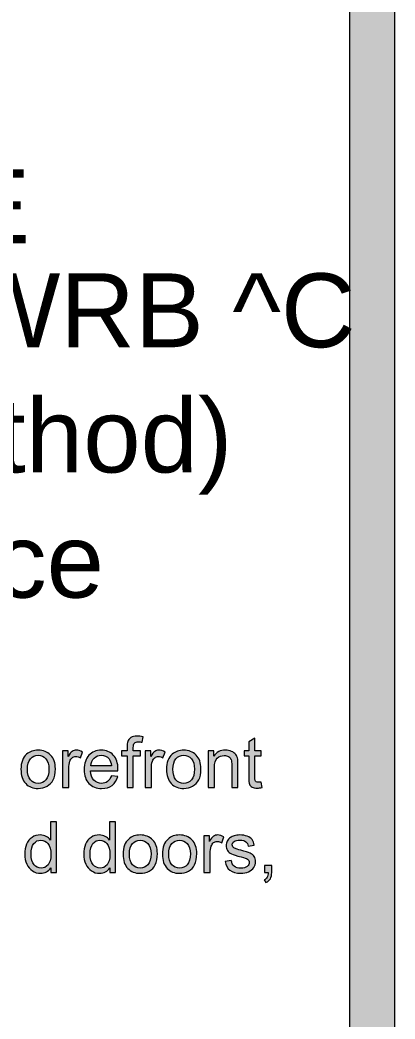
# Model space of a CAD drawing. Header units: inches. Extents: x -17.6 to 82.3, y -15.1 to 23.2.
# Drawn here: x 28.032 to 29.062, y -4.926 to -2.179 of the extents above; entities that cross this region are included whole.
import ezdxf

# ---------------------------------------------------------------- set-up
doc = ezdxf.new("R2010")
doc.units = ezdxf.units.IN
doc.header["$MEASUREMENT"] = 0
doc.layers.add('0_0', color=7, linetype='Continuous', lineweight=0)
doc.layers.add('G-ANNO-TTLB', color=7, linetype='Continuous', lineweight=0)

# ---------------------------------------------------------------- blocks, each defined once
blk = doc.blocks.new('Block_19')
at = {"layer": '0_0', "true_color": 0x000000, "transparency": 33554687}
h = blk.add_hatch(color=18, dxfattribs=at)
h.dxf.hatch_style = 2
edge = h.paths.add_edge_path()
edge.add_spline(control_points=[(28.3265, -4.29), (28.3265, -4.29), (28.3265, -4.2024), (28.3265, -4.2024), (28.3265, -4.2024), (28.3114, -4.2024), (28.3114, -4.2024), (28.3114, -4.2024), (28.3114, -4.1892), (28.3114, -4.1892), (28.3114, -4.1892), (28.3265, -4.1892), (28.3265, -4.1892), (28.3265, -4.1892), (28.3265, -4.1784), (28.3265, -4.1784), (28.3265, -4.1717), (28.3271, -4.1666), (28.3283, -4.1633), (28.3299, -4.1589), (28.3328, -4.1553), (28.337, -4.1526), (28.3411, -4.1498), (28.3469, -4.1484), (28.3544, -4.1484), (28.3592, -4.1484), (28.3645, -4.149), (28.3703, -4.1501), (28.3703, -4.1501), (28.3678, -4.165), (28.3678, -4.165), (28.3642, -4.1644), (28.3609, -4.1641), (28.3577, -4.1641), (28.3525, -4.1641), (28.3488, -4.1652), (28.3467, -4.1674), (28.3445, -4.1696), (28.3435, -4.1738), (28.3435, -4.1799), (28.3435, -4.1799), (28.3435, -4.1892), (28.3435, -4.1892), (28.3435, -4.1892), (28.3631, -4.1892), (28.3631, -4.1892), (28.3631, -4.1892), (28.3631, -4.2024), (28.3631, -4.2024), (28.3631, -4.2024), (28.3435, -4.2024), (28.3435, -4.2024), (28.3435, -4.2024), (28.3435, -4.29), (28.3435, -4.29), (28.3435, -4.29), (28.3265, -4.29), (28.3265, -4.29)], knot_values=[0, 0, 0, 0, 1, 1, 1, 2, 2, 2, 3, 3, 3, 4, 4, 4, 5, 5, 5, 6, 6, 6, 7, 7, 7, 8, 8, 8, 9, 9, 9, 10, 10, 10, 11, 11, 11, 12, 12, 12, 13, 13, 13, 14, 14, 14, 15, 15, 15, 16, 16, 16, 17, 17, 17, 18, 18, 18, 19, 19, 19, 19], degree=3, periodic=0)
h = blk.add_hatch(color=18, dxfattribs=at)
h.dxf.hatch_style = 2
edge = h.paths.add_edge_path()
edge.add_spline(control_points=[(28.6948, -4.2747), (28.6948, -4.2747), (28.6972, -4.2898), (28.6972, -4.2898), (28.6924, -4.2908), (28.6881, -4.2913), (28.6843, -4.2913), (28.6781, -4.2913), (28.6733, -4.2903), (28.6699, -4.2884), (28.6665, -4.2864), (28.664, -4.2838), (28.6627, -4.2806), (28.6613, -4.2774), (28.6606, -4.2707), (28.6606, -4.2605), (28.6606, -4.2605), (28.6606, -4.2024), (28.6606, -4.2024), (28.6606, -4.2024), (28.648, -4.2024), (28.648, -4.2024), (28.648, -4.2024), (28.648, -4.1892), (28.648, -4.1892), (28.648, -4.1892), (28.6606, -4.1892), (28.6606, -4.1892), (28.6606, -4.1892), (28.6606, -4.1642), (28.6606, -4.1642), (28.6606, -4.1642), (28.6776, -4.1539), (28.6776, -4.1539), (28.6776, -4.1539), (28.6776, -4.1892), (28.6776, -4.1892), (28.6776, -4.1892), (28.6948, -4.1892), (28.6948, -4.1892), (28.6948, -4.1892), (28.6948, -4.2024), (28.6948, -4.2024), (28.6948, -4.2024), (28.6776, -4.2024), (28.6776, -4.2024), (28.6776, -4.2024), (28.6776, -4.2614), (28.6776, -4.2614), (28.6776, -4.2663), (28.6779, -4.2694), (28.6785, -4.2708), (28.6791, -4.2722), (28.6801, -4.2733), (28.6814, -4.2741), (28.6828, -4.275), (28.6847, -4.2754), (28.6873, -4.2754), (28.6892, -4.2754), (28.6917, -4.2751), (28.6948, -4.2747)], knot_values=[0, 0, 0, 0, 1, 1, 1, 2, 2, 2, 3, 3, 3, 4, 4, 4, 5, 5, 5, 6, 6, 6, 7, 7, 7, 8, 8, 8, 9, 9, 9, 10, 10, 10, 11, 11, 11, 12, 12, 12, 13, 13, 13, 14, 14, 14, 15, 15, 15, 16, 16, 16, 17, 17, 17, 18, 18, 18, 19, 19, 19, 20, 20, 20, 20], degree=3, periodic=0)
h = blk.add_hatch(color=18, dxfattribs=at)
h.dxf.hatch_style = 2
edge = h.paths.add_edge_path()
edge.add_spline(control_points=[(28.0526, -4.2396), (28.0526, -4.2525), (28.0554, -4.2622), (28.061, -4.2686), (28.0666, -4.275), (28.0737, -4.2782), (28.0823, -4.2782), (28.0908, -4.2782), (28.0978, -4.275), (28.1034, -4.2685), (28.1091, -4.2621), (28.1119, -4.2522), (28.1119, -4.239), (28.1119, -4.2265), (28.1091, -4.2171), (28.1034, -4.2107), (28.0977, -4.2042), (28.0907, -4.201), (28.0823, -4.201), (28.0737, -4.201), (28.0666, -4.2042), (28.061, -4.2106), (28.0554, -4.217), (28.0526, -4.2267), (28.0526, -4.2396)], knot_values=[0, 0, 0, 0, 1, 1, 1, 2, 2, 2, 3, 3, 3, 4, 4, 4, 5, 5, 5, 6, 6, 6, 7, 7, 7, 8, 8, 8, 8], degree=3, periodic=0)
edge = h.paths.add_edge_path()
edge.add_spline(control_points=[(28.035, -4.2396), (28.035, -4.2209), (28.0402, -4.2071), (28.0506, -4.1981), (28.0592, -4.1906), (28.0698, -4.1869), (28.0823, -4.1869), (28.0961, -4.1869), (28.1075, -4.1914), (28.1163, -4.2005), (28.1251, -4.2096), (28.1295, -4.2221), (28.1295, -4.2381), (28.1295, -4.2511), (28.1275, -4.2613), (28.1236, -4.2688), (28.1197, -4.2762), (28.1141, -4.282), (28.1066, -4.2861), (28.0992, -4.2902), (28.0911, -4.2923), (28.0823, -4.2923), (28.0682, -4.2923), (28.0567, -4.2877), (28.048, -4.2787), (28.0393, -4.2696), (28.035, -4.2566), (28.035, -4.2396)], knot_values=[0, 0, 0, 0, 1, 1, 1, 2, 2, 2, 3, 3, 3, 4, 4, 4, 5, 5, 5, 6, 6, 6, 7, 7, 7, 8, 8, 8, 9, 9, 9, 9], degree=3, periodic=0)
h = blk.add_hatch(color=18, dxfattribs=at)
h.dxf.hatch_style = 2
edge = h.paths.add_edge_path()
edge.add_spline(control_points=[(28.1493, -4.29), (28.1493, -4.29), (28.1493, -4.1892), (28.1493, -4.1892), (28.1493, -4.1892), (28.1647, -4.1892), (28.1647, -4.1892), (28.1647, -4.1892), (28.1647, -4.2044), (28.1647, -4.2044), (28.1686, -4.1973), (28.1722, -4.1926), (28.1756, -4.1903), (28.1789, -4.188), (28.1825, -4.1869), (28.1865, -4.1869), (28.1923, -4.1869), (28.1981, -4.1887), (28.2041, -4.1924), (28.2041, -4.1924), (28.1982, -4.2082), (28.1982, -4.2082), (28.194, -4.2058), (28.1898, -4.2045), (28.1857, -4.2045), (28.1819, -4.2045), (28.1786, -4.2057), (28.1756, -4.2079), (28.1726, -4.2102), (28.1705, -4.2133), (28.1692, -4.2173), (28.1673, -4.2233), (28.1664, -4.23), (28.1664, -4.2372), (28.1664, -4.2372), (28.1664, -4.29), (28.1664, -4.29), (28.1664, -4.29), (28.1493, -4.29), (28.1493, -4.29)], knot_values=[0, 0, 0, 0, 1, 1, 1, 2, 2, 2, 3, 3, 3, 4, 4, 4, 5, 5, 5, 6, 6, 6, 7, 7, 7, 8, 8, 8, 9, 9, 9, 10, 10, 10, 11, 11, 11, 12, 12, 12, 13, 13, 13, 13], degree=3, periodic=0)
h = blk.add_hatch(color=18, dxfattribs=at)
h.dxf.hatch_style = 2
edge = h.paths.add_edge_path()
edge.add_spline(control_points=[(28.2272, -4.2299), (28.2272, -4.2299), (28.2835, -4.2299), (28.2835, -4.2299), (28.2827, -4.2214), (28.2805, -4.215), (28.277, -4.2108), (28.2716, -4.2042), (28.2645, -4.2009), (28.2558, -4.2009), (28.248, -4.2009), (28.2414, -4.2036), (28.236, -4.2088), (28.2307, -4.2141), (28.2277, -4.2211), (28.2272, -4.2299)], knot_values=[0, 0, 0, 0, 1, 1, 1, 2, 2, 2, 3, 3, 3, 4, 4, 4, 5, 5, 5, 5], degree=3, periodic=0)
edge = h.paths.add_edge_path()
edge.add_spline(control_points=[(28.2833, -4.2575), (28.2833, -4.2575), (28.3009, -4.2597), (28.3009, -4.2597), (28.2981, -4.27), (28.293, -4.278), (28.2855, -4.2837), (28.2779, -4.2894), (28.2683, -4.2923), (28.2566, -4.2923), (28.2418, -4.2923), (28.2301, -4.2877), (28.2215, -4.2786), (28.2129, -4.2696), (28.2086, -4.2568), (28.2086, -4.2404), (28.2086, -4.2235), (28.2129, -4.2103), (28.2217, -4.2009), (28.2304, -4.1916), (28.2417, -4.1869), (28.2556, -4.1869), (28.2691, -4.1869), (28.2801, -4.1915), (28.2887, -4.2006), (28.2972, -4.2098), (28.3015, -4.2227), (28.3015, -4.2394), (28.3015, -4.2404), (28.3015, -4.2419), (28.3014, -4.2439), (28.3014, -4.2439), (28.2262, -4.2439), (28.2262, -4.2439), (28.2268, -4.255), (28.23, -4.2635), (28.2356, -4.2694), (28.2412, -4.2753), (28.2483, -4.2782), (28.2567, -4.2782), (28.263, -4.2782), (28.2683, -4.2766), (28.2727, -4.2733), (28.2772, -4.27), (28.2807, -4.2647), (28.2833, -4.2575)], knot_values=[0, 0, 0, 0, 1, 1, 1, 2, 2, 2, 3, 3, 3, 4, 4, 4, 5, 5, 5, 6, 6, 6, 7, 7, 7, 8, 8, 8, 9, 9, 9, 10, 10, 10, 11, 11, 11, 12, 12, 12, 13, 13, 13, 14, 14, 14, 15, 15, 15, 15], degree=3, periodic=0)
h = blk.add_hatch(color=18, dxfattribs=at)
h.dxf.hatch_style = 2
edge = h.paths.add_edge_path()
edge.add_spline(control_points=[(28.3762, -4.29), (28.3762, -4.29), (28.3762, -4.1892), (28.3762, -4.1892), (28.3762, -4.1892), (28.3916, -4.1892), (28.3916, -4.1892), (28.3916, -4.1892), (28.3916, -4.2044), (28.3916, -4.2044), (28.3955, -4.1973), (28.3991, -4.1926), (28.4025, -4.1903), (28.4058, -4.188), (28.4095, -4.1869), (28.4134, -4.1869), (28.4192, -4.1869), (28.425, -4.1887), (28.431, -4.1924), (28.431, -4.1924), (28.4251, -4.2082), (28.4251, -4.2082), (28.4209, -4.2058), (28.4168, -4.2045), (28.4126, -4.2045), (28.4088, -4.2045), (28.4055, -4.2057), (28.4025, -4.2079), (28.3995, -4.2102), (28.3974, -4.2133), (28.3962, -4.2173), (28.3943, -4.2233), (28.3933, -4.23), (28.3933, -4.2372), (28.3933, -4.2372), (28.3933, -4.29), (28.3933, -4.29), (28.3933, -4.29), (28.3762, -4.29), (28.3762, -4.29)], knot_values=[0, 0, 0, 0, 1, 1, 1, 2, 2, 2, 3, 3, 3, 4, 4, 4, 5, 5, 5, 6, 6, 6, 7, 7, 7, 8, 8, 8, 9, 9, 9, 10, 10, 10, 11, 11, 11, 12, 12, 12, 13, 13, 13, 13], degree=3, periodic=0)
h = blk.add_hatch(color=18, dxfattribs=at)
h.dxf.hatch_style = 2
edge = h.paths.add_edge_path()
edge.add_spline(control_points=[(28.4524, -4.2396), (28.4524, -4.2525), (28.4552, -4.2622), (28.4608, -4.2686), (28.4664, -4.275), (28.4735, -4.2782), (28.4821, -4.2782), (28.4906, -4.2782), (28.4976, -4.275), (28.5033, -4.2685), (28.5089, -4.2621), (28.5117, -4.2522), (28.5117, -4.239), (28.5117, -4.2265), (28.5089, -4.2171), (28.5032, -4.2107), (28.4975, -4.2042), (28.4905, -4.201), (28.4821, -4.201), (28.4735, -4.201), (28.4664, -4.2042), (28.4608, -4.2106), (28.4552, -4.217), (28.4524, -4.2267), (28.4524, -4.2396)], knot_values=[0, 0, 0, 0, 1, 1, 1, 2, 2, 2, 3, 3, 3, 4, 4, 4, 5, 5, 5, 6, 6, 6, 7, 7, 7, 8, 8, 8, 8], degree=3, periodic=0)
edge = h.paths.add_edge_path()
edge.add_spline(control_points=[(28.4348, -4.2396), (28.4348, -4.2209), (28.44, -4.2071), (28.4504, -4.1981), (28.459, -4.1906), (28.4696, -4.1869), (28.4821, -4.1869), (28.4959, -4.1869), (28.5073, -4.1914), (28.5161, -4.2005), (28.5249, -4.2096), (28.5293, -4.2221), (28.5293, -4.2381), (28.5293, -4.2511), (28.5273, -4.2613), (28.5234, -4.2688), (28.5195, -4.2762), (28.5139, -4.282), (28.5064, -4.2861), (28.499, -4.2902), (28.4909, -4.2923), (28.4821, -4.2923), (28.468, -4.2923), (28.4566, -4.2877), (28.4478, -4.2787), (28.4392, -4.2696), (28.4348, -4.2566), (28.4348, -4.2396)], knot_values=[0, 0, 0, 0, 1, 1, 1, 2, 2, 2, 3, 3, 3, 4, 4, 4, 5, 5, 5, 6, 6, 6, 7, 7, 7, 8, 8, 8, 9, 9, 9, 9], degree=3, periodic=0)
h = blk.add_hatch(color=18, dxfattribs=at)
h.dxf.hatch_style = 2
edge = h.paths.add_edge_path()
edge.add_spline(control_points=[(28.5493, -4.29), (28.5493, -4.29), (28.5493, -4.1892), (28.5493, -4.1892), (28.5493, -4.1892), (28.5647, -4.1892), (28.5647, -4.1892), (28.5647, -4.1892), (28.5647, -4.2035), (28.5647, -4.2035), (28.5721, -4.1924), (28.5828, -4.1869), (28.5968, -4.1869), (28.6029, -4.1869), (28.6084, -4.188), (28.6135, -4.1902), (28.6186, -4.1923), (28.6224, -4.1952), (28.625, -4.1987), (28.6275, -4.2023), (28.6293, -4.2065), (28.6303, -4.2114), (28.6309, -4.2145), (28.6312, -4.2201), (28.6312, -4.228), (28.6312, -4.228), (28.6312, -4.29), (28.6312, -4.29), (28.6312, -4.29), (28.6141, -4.29), (28.6141, -4.29), (28.6141, -4.29), (28.6141, -4.2287), (28.6141, -4.2287), (28.6141, -4.2217), (28.6135, -4.2165), (28.6122, -4.213), (28.6108, -4.2096), (28.6085, -4.2068), (28.6051, -4.2048), (28.6017, -4.2027), (28.5977, -4.2017), (28.5932, -4.2017), (28.5859, -4.2017), (28.5796, -4.204), (28.5743, -4.2086), (28.569, -4.2132), (28.5664, -4.222), (28.5664, -4.2349), (28.5664, -4.2349), (28.5664, -4.29), (28.5664, -4.29), (28.5664, -4.29), (28.5493, -4.29), (28.5493, -4.29)], knot_values=[0, 0, 0, 0, 1, 1, 1, 2, 2, 2, 3, 3, 3, 4, 4, 4, 5, 5, 5, 6, 6, 6, 7, 7, 7, 8, 8, 8, 9, 9, 9, 10, 10, 10, 11, 11, 11, 12, 12, 12, 13, 13, 13, 14, 14, 14, 15, 15, 15, 16, 16, 16, 17, 17, 17, 18, 18, 18, 18], degree=3, periodic=0)
h = blk.add_hatch(color=18, dxfattribs=at)
h.dxf.hatch_style = 2
edge = h.paths.add_edge_path()
edge.add_spline(control_points=[(28.0628, -4.473), (28.0628, -4.4859), (28.0655, -4.4956), (28.071, -4.502), (28.0764, -4.5083), (28.0828, -4.5115), (28.0903, -4.5115), (28.0977, -4.5115), (28.1041, -4.5085), (28.1093, -4.5024), (28.1145, -4.4963), (28.1171, -4.487), (28.1171, -4.4744), (28.1171, -4.4606), (28.1145, -4.4505), (28.1091, -4.444), (28.1038, -4.4376), (28.0973, -4.4344), (28.0895, -4.4344), (28.0819, -4.4344), (28.0755, -4.4375), (28.0704, -4.4437), (28.0654, -4.4499), (28.0628, -4.4596), (28.0628, -4.473)], knot_values=[0, 0, 0, 0, 1, 1, 1, 2, 2, 2, 3, 3, 3, 4, 4, 4, 5, 5, 5, 6, 6, 6, 7, 7, 7, 8, 8, 8, 8], degree=3, periodic=0)
edge = h.paths.add_edge_path()
edge.add_spline(control_points=[(28.1168, -4.5233), (28.1168, -4.5233), (28.1168, -4.5106), (28.1168, -4.5106), (28.1104, -4.5206), (28.101, -4.5256), (28.0886, -4.5256), (28.0806, -4.5256), (28.0732, -4.5234), (28.0665, -4.5189), (28.0597, -4.5145), (28.0545, -4.5083), (28.0508, -4.5004), (28.0471, -4.4924), (28.0452, -4.4833), (28.0452, -4.473), (28.0452, -4.4629), (28.0469, -4.4538), (28.0503, -4.4456), (28.0536, -4.4374), (28.0587, -4.4311), (28.0654, -4.4268), (28.0721, -4.4224), (28.0796, -4.4202), (28.0879, -4.4202), (28.094, -4.4202), (28.0994, -4.4215), (28.1041, -4.4241), (28.1089, -4.4266), (28.1127, -4.43), (28.1157, -4.4341), (28.1157, -4.4341), (28.1157, -4.3841), (28.1157, -4.3841), (28.1157, -4.3841), (28.1327, -4.3841), (28.1327, -4.3841), (28.1327, -4.3841), (28.1327, -4.5233), (28.1327, -4.5233), (28.1327, -4.5233), (28.1168, -4.5233), (28.1168, -4.5233)], knot_values=[0, 0, 0, 0, 1, 1, 1, 2, 2, 2, 3, 3, 3, 4, 4, 4, 5, 5, 5, 6, 6, 6, 7, 7, 7, 8, 8, 8, 9, 9, 9, 10, 10, 10, 11, 11, 11, 12, 12, 12, 13, 13, 13, 14, 14, 14, 14], degree=3, periodic=0)
h = blk.add_hatch(color=18, dxfattribs=at)
h.dxf.hatch_style = 2
edge = h.paths.add_edge_path()
edge.add_spline(control_points=[(28.225, -4.473), (28.225, -4.4859), (28.2277, -4.4956), (28.2331, -4.502), (28.2386, -4.5083), (28.245, -4.5115), (28.2524, -4.5115), (28.2599, -4.5115), (28.2662, -4.5085), (28.2714, -4.5024), (28.2767, -4.4963), (28.2793, -4.487), (28.2793, -4.4744), (28.2793, -4.4606), (28.2766, -4.4505), (28.2713, -4.444), (28.266, -4.4376), (28.2594, -4.4344), (28.2517, -4.4344), (28.2441, -4.4344), (28.2377, -4.4375), (28.2326, -4.4437), (28.2275, -4.4499), (28.225, -4.4596), (28.225, -4.473)], knot_values=[0, 0, 0, 0, 1, 1, 1, 2, 2, 2, 3, 3, 3, 4, 4, 4, 5, 5, 5, 6, 6, 6, 7, 7, 7, 8, 8, 8, 8], degree=3, periodic=0)
edge = h.paths.add_edge_path()
edge.add_spline(control_points=[(28.279, -4.5233), (28.279, -4.5233), (28.279, -4.5106), (28.279, -4.5106), (28.2726, -4.5206), (28.2632, -4.5256), (28.2508, -4.5256), (28.2428, -4.5256), (28.2354, -4.5234), (28.2286, -4.5189), (28.2219, -4.5145), (28.2167, -4.5083), (28.213, -4.5004), (28.2093, -4.4924), (28.2074, -4.4833), (28.2074, -4.473), (28.2074, -4.4629), (28.2091, -4.4538), (28.2124, -4.4456), (28.2158, -4.4374), (28.2208, -4.4311), (28.2275, -4.4268), (28.2342, -4.4224), (28.2417, -4.4202), (28.25, -4.4202), (28.2561, -4.4202), (28.2615, -4.4215), (28.2663, -4.4241), (28.271, -4.4266), (28.2749, -4.43), (28.2779, -4.4341), (28.2779, -4.4341), (28.2779, -4.3841), (28.2779, -4.3841), (28.2779, -4.3841), (28.2949, -4.3841), (28.2949, -4.3841), (28.2949, -4.3841), (28.2949, -4.5233), (28.2949, -4.5233), (28.2949, -4.5233), (28.279, -4.5233), (28.279, -4.5233)], knot_values=[0, 0, 0, 0, 1, 1, 1, 2, 2, 2, 3, 3, 3, 4, 4, 4, 5, 5, 5, 6, 6, 6, 7, 7, 7, 8, 8, 8, 9, 9, 9, 10, 10, 10, 11, 11, 11, 12, 12, 12, 13, 13, 13, 14, 14, 14, 14], degree=3, periodic=0)
h = blk.add_hatch(color=18, dxfattribs=at)
h.dxf.hatch_style = 2
edge = h.paths.add_edge_path()
edge.add_spline(control_points=[(28.3329, -4.4729), (28.3329, -4.4858), (28.3357, -4.4955), (28.3414, -4.5019), (28.347, -4.5083), (28.3541, -4.5115), (28.3626, -4.5115), (28.3711, -4.5115), (28.3782, -4.5083), (28.3838, -4.5019), (28.3894, -4.4954), (28.3923, -4.4856), (28.3923, -4.4723), (28.3923, -4.4599), (28.3894, -4.4504), (28.3838, -4.444), (28.3781, -4.4376), (28.3711, -4.4344), (28.3626, -4.4344), (28.3541, -4.4344), (28.347, -4.4376), (28.3414, -4.4439), (28.3357, -4.4503), (28.3329, -4.46), (28.3329, -4.4729)], knot_values=[0, 0, 0, 0, 1, 1, 1, 2, 2, 2, 3, 3, 3, 4, 4, 4, 5, 5, 5, 6, 6, 6, 7, 7, 7, 8, 8, 8, 8], degree=3, periodic=0)
edge = h.paths.add_edge_path()
edge.add_spline(control_points=[(28.3154, -4.4729), (28.3154, -4.4542), (28.3205, -4.4404), (28.3309, -4.4314), (28.3396, -4.4239), (28.3502, -4.4202), (28.3626, -4.4202), (28.3765, -4.4202), (28.3878, -4.4248), (28.3966, -4.4338), (28.4054, -4.4429), (28.4098, -4.4555), (28.4098, -4.4715), (28.4098, -4.4845), (28.4079, -4.4947), (28.404, -4.5021), (28.4001, -4.5095), (28.3944, -4.5153), (28.387, -4.5194), (28.3796, -4.5235), (28.3714, -4.5256), (28.3626, -4.5256), (28.3485, -4.5256), (28.3371, -4.5211), (28.3284, -4.512), (28.3197, -4.503), (28.3154, -4.4899), (28.3154, -4.4729)], knot_values=[0, 0, 0, 0, 1, 1, 1, 2, 2, 2, 3, 3, 3, 4, 4, 4, 5, 5, 5, 6, 6, 6, 7, 7, 7, 8, 8, 8, 9, 9, 9, 9], degree=3, periodic=0)
h = blk.add_hatch(color=18, dxfattribs=at)
h.dxf.hatch_style = 2
edge = h.paths.add_edge_path()
edge.add_spline(control_points=[(28.4411, -4.4729), (28.4411, -4.4858), (28.4439, -4.4955), (28.4495, -4.5019), (28.4551, -4.5083), (28.4622, -4.5115), (28.4708, -4.5115), (28.4793, -4.5115), (28.4863, -4.5083), (28.492, -4.5019), (28.4976, -4.4954), (28.5004, -4.4856), (28.5004, -4.4723), (28.5004, -4.4599), (28.4976, -4.4504), (28.4919, -4.444), (28.4862, -4.4376), (28.4792, -4.4344), (28.4708, -4.4344), (28.4622, -4.4344), (28.4551, -4.4376), (28.4495, -4.4439), (28.4439, -4.4503), (28.4411, -4.46), (28.4411, -4.4729)], knot_values=[0, 0, 0, 0, 1, 1, 1, 2, 2, 2, 3, 3, 3, 4, 4, 4, 5, 5, 5, 6, 6, 6, 7, 7, 7, 8, 8, 8, 8], degree=3, periodic=0)
edge = h.paths.add_edge_path()
edge.add_spline(control_points=[(28.4235, -4.4729), (28.4235, -4.4542), (28.4287, -4.4404), (28.4391, -4.4314), (28.4477, -4.4239), (28.4583, -4.4202), (28.4708, -4.4202), (28.4846, -4.4202), (28.496, -4.4248), (28.5048, -4.4338), (28.5136, -4.4429), (28.518, -4.4555), (28.518, -4.4715), (28.518, -4.4845), (28.516, -4.4947), (28.5121, -4.5021), (28.5082, -4.5095), (28.5026, -4.5153), (28.4951, -4.5194), (28.4877, -4.5235), (28.4796, -4.5256), (28.4708, -4.5256), (28.4567, -4.5256), (28.4453, -4.5211), (28.4366, -4.512), (28.4279, -4.503), (28.4235, -4.4899), (28.4235, -4.4729)], knot_values=[0, 0, 0, 0, 1, 1, 1, 2, 2, 2, 3, 3, 3, 4, 4, 4, 5, 5, 5, 6, 6, 6, 7, 7, 7, 8, 8, 8, 9, 9, 9, 9], degree=3, periodic=0)
h = blk.add_hatch(color=18, dxfattribs=at)
h.dxf.hatch_style = 2
edge = h.paths.add_edge_path()
edge.add_spline(control_points=[(28.5378, -4.5233), (28.5378, -4.5233), (28.5378, -4.4225), (28.5378, -4.4225), (28.5378, -4.4225), (28.5532, -4.4225), (28.5532, -4.4225), (28.5532, -4.4225), (28.5532, -4.4378), (28.5532, -4.4378), (28.5571, -4.4306), (28.5607, -4.4259), (28.5641, -4.4236), (28.5674, -4.4213), (28.571, -4.4202), (28.575, -4.4202), (28.5808, -4.4202), (28.5866, -4.422), (28.5926, -4.4257), (28.5926, -4.4257), (28.5867, -4.4416), (28.5867, -4.4416), (28.5825, -4.4391), (28.5784, -4.4379), (28.5742, -4.4379), (28.5704, -4.4379), (28.5671, -4.439), (28.5641, -4.4412), (28.5611, -4.4435), (28.559, -4.4466), (28.5578, -4.4506), (28.5559, -4.4567), (28.5549, -4.4633), (28.5549, -4.4705), (28.5549, -4.4705), (28.5549, -4.5233), (28.5549, -4.5233), (28.5549, -4.5233), (28.5378, -4.5233), (28.5378, -4.5233)], knot_values=[0, 0, 0, 0, 1, 1, 1, 2, 2, 2, 3, 3, 3, 4, 4, 4, 5, 5, 5, 6, 6, 6, 7, 7, 7, 8, 8, 8, 9, 9, 9, 10, 10, 10, 11, 11, 11, 12, 12, 12, 13, 13, 13, 13], degree=3, periodic=0)
h = blk.add_hatch(color=18, dxfattribs=at)
h.dxf.hatch_style = 2
edge = h.paths.add_edge_path()
edge.add_spline(control_points=[(28.5959, -4.4932), (28.5959, -4.4932), (28.6128, -4.4906), (28.6128, -4.4906), (28.6138, -4.4973), (28.6164, -4.5025), (28.6207, -4.5061), (28.6251, -4.5097), (28.6311, -4.5115), (28.6389, -4.5115), (28.6468, -4.5115), (28.6526, -4.5099), (28.6564, -4.5067), (28.6602, -4.5036), (28.6621, -4.4998), (28.6621, -4.4955), (28.6621, -4.4916), (28.6604, -4.4886), (28.6571, -4.4864), (28.6547, -4.4849), (28.6489, -4.4829), (28.6396, -4.4806), (28.6271, -4.4774), (28.6184, -4.4747), (28.6135, -4.4724), (28.6087, -4.4701), (28.605, -4.4669), (28.6025, -4.4628), (28.6, -4.4587), (28.5988, -4.4542), (28.5988, -4.4493), (28.5988, -4.4448), (28.5998, -4.4406), (28.6018, -4.4368), (28.6039, -4.4329), (28.6067, -4.4298), (28.6103, -4.4272), (28.6129, -4.4253), (28.6165, -4.4236), (28.6211, -4.4222), (28.6257, -4.4209), (28.6306, -4.4202), (28.6359, -4.4202), (28.6438, -4.4202), (28.6507, -4.4213), (28.6567, -4.4236), (28.6627, -4.4259), (28.6671, -4.429), (28.67, -4.4329), (28.6728, -4.4368), (28.6748, -4.442), (28.6759, -4.4485), (28.6759, -4.4485), (28.6592, -4.4508), (28.6592, -4.4508), (28.6584, -4.4456), (28.6562, -4.4415), (28.6525, -4.4386), (28.6489, -4.4357), (28.6438, -4.4343), (28.6371, -4.4343), (28.6293, -4.4343), (28.6237, -4.4356), (28.6203, -4.4382), (28.617, -4.4407), (28.6153, -4.4438), (28.6153, -4.4473), (28.6153, -4.4495), (28.616, -4.4515), (28.6174, -4.4532), (28.6188, -4.4551), (28.6209, -4.4566), (28.6239, -4.4578), (28.6256, -4.4584), (28.6307, -4.4599), (28.639, -4.4622), (28.6511, -4.4654), (28.6595, -4.468), (28.6643, -4.4701), (28.6691, -4.4722), (28.6729, -4.4752), (28.6756, -4.4791), (28.6783, -4.483), (28.6797, -4.4879), (28.6797, -4.4937), (28.6797, -4.4994), (28.678, -4.5048), (28.6747, -4.5098), (28.6713, -4.5148), (28.6666, -4.5187), (28.6603, -4.5215), (28.654, -4.5242), (28.6469, -4.5256), (28.639, -4.5256), (28.6259, -4.5256), (28.6159, -4.5229), (28.6091, -4.5174), (28.6022, -4.512), (28.5978, -4.5039), (28.5959, -4.4932)], knot_values=[0, 0, 0, 0, 1, 1, 1, 2, 2, 2, 3, 3, 3, 4, 4, 4, 5, 5, 5, 6, 6, 6, 7, 7, 7, 8, 8, 8, 9, 9, 9, 10, 10, 10, 11, 11, 11, 12, 12, 12, 13, 13, 13, 14, 14, 14, 15, 15, 15, 16, 16, 16, 17, 17, 17, 18, 18, 18, 19, 19, 19, 20, 20, 20, 21, 21, 21, 22, 22, 22, 23, 23, 23, 24, 24, 24, 25, 25, 25, 26, 26, 26, 27, 27, 27, 28, 28, 28, 29, 29, 29, 30, 30, 30, 31, 31, 31, 32, 32, 32, 33, 33, 33, 33], degree=3, periodic=0)
h = blk.add_hatch(color=18, dxfattribs=at)
h.dxf.hatch_style = 2
edge = h.paths.add_edge_path()
edge.add_spline(control_points=[(28.7044, -4.5233), (28.7044, -4.5233), (28.7044, -4.5039), (28.7044, -4.5039), (28.7044, -4.5039), (28.7239, -4.5039), (28.7239, -4.5039), (28.7239, -4.5039), (28.7239, -4.5233), (28.7239, -4.5233), (28.7239, -4.5305), (28.7226, -4.5362), (28.7201, -4.5406), (28.7176, -4.545), (28.7136, -4.5484), (28.708, -4.5508), (28.708, -4.5508), (28.7033, -4.5435), (28.7033, -4.5435), (28.7069, -4.542), (28.7096, -4.5396), (28.7113, -4.5366), (28.713, -4.5335), (28.7139, -4.5291), (28.7141, -4.5233), (28.7141, -4.5233), (28.7044, -4.5233), (28.7044, -4.5233)], knot_values=[0, 0, 0, 0, 1, 1, 1, 2, 2, 2, 3, 3, 3, 4, 4, 4, 5, 5, 5, 6, 6, 6, 7, 7, 7, 8, 8, 8, 9, 9, 9, 9], degree=3, periodic=0)
at = {"layer": '0_0'}
for points, knots in [([(28.3265, -4.29), (28.3265, -4.29), (28.3265, -4.2024), (28.3265, -4.2024), (28.3265, -4.2024), (28.3114, -4.2024), (28.3114, -4.2024), (28.3114, -4.2024), (28.3114, -4.1892), (28.3114, -4.1892), (28.3114, -4.1892), (28.3265, -4.1892), (28.3265, -4.1892), (28.3265, -4.1892), (28.3265, -4.1784), (28.3265, -4.1784), (28.3265, -4.1717), (28.3271, -4.1666), (28.3283, -4.1633), (28.3299, -4.1589), (28.3328, -4.1553), (28.337, -4.1526), (28.3411, -4.1498), (28.3469, -4.1484), (28.3544, -4.1484), (28.3592, -4.1484), (28.3645, -4.149), (28.3703, -4.1501), (28.3703, -4.1501), (28.3678, -4.165), (28.3678, -4.165), (28.3642, -4.1644), (28.3609, -4.1641), (28.3577, -4.1641), (28.3525, -4.1641), (28.3488, -4.1652), (28.3467, -4.1674), (28.3445, -4.1696), (28.3435, -4.1738), (28.3435, -4.1799), (28.3435, -4.1799), (28.3435, -4.1892), (28.3435, -4.1892), (28.3435, -4.1892), (28.3631, -4.1892), (28.3631, -4.1892), (28.3631, -4.1892), (28.3631, -4.2024), (28.3631, -4.2024), (28.3631, -4.2024), (28.3435, -4.2024), (28.3435, -4.2024), (28.3435, -4.2024), (28.3435, -4.29), (28.3435, -4.29), (28.3435, -4.29), (28.3265, -4.29), (28.3265, -4.29)], [0, 0, 0, 0, 1, 1, 1, 2, 2, 2, 3, 3, 3, 4, 4, 4, 5, 5, 5, 6, 6, 6, 7, 7, 7, 8, 8, 8, 9, 9, 9, 10, 10, 10, 11, 11, 11, 12, 12, 12, 13, 13, 13, 14, 14, 14, 15, 15, 15, 16, 16, 16, 17, 17, 17, 18, 18, 18, 19, 19, 19, 19]), ([(28.6948, -4.2747), (28.6948, -4.2747), (28.6972, -4.2898), (28.6972, -4.2898), (28.6924, -4.2908), (28.6881, -4.2913), (28.6843, -4.2913), (28.6781, -4.2913), (28.6733, -4.2903), (28.6699, -4.2884), (28.6665, -4.2864), (28.664, -4.2838), (28.6627, -4.2806), (28.6613, -4.2774), (28.6606, -4.2707), (28.6606, -4.2605), (28.6606, -4.2605), (28.6606, -4.2024), (28.6606, -4.2024), (28.6606, -4.2024), (28.648, -4.2024), (28.648, -4.2024), (28.648, -4.2024), (28.648, -4.1892), (28.648, -4.1892), (28.648, -4.1892), (28.6606, -4.1892), (28.6606, -4.1892), (28.6606, -4.1892), (28.6606, -4.1642), (28.6606, -4.1642), (28.6606, -4.1642), (28.6776, -4.1539), (28.6776, -4.1539), (28.6776, -4.1539), (28.6776, -4.1892), (28.6776, -4.1892), (28.6776, -4.1892), (28.6948, -4.1892), (28.6948, -4.1892), (28.6948, -4.1892), (28.6948, -4.2024), (28.6948, -4.2024), (28.6948, -4.2024), (28.6776, -4.2024), (28.6776, -4.2024), (28.6776, -4.2024), (28.6776, -4.2614), (28.6776, -4.2614), (28.6776, -4.2663), (28.6779, -4.2694), (28.6785, -4.2708), (28.6791, -4.2722), (28.6801, -4.2733), (28.6814, -4.2741), (28.6828, -4.275), (28.6847, -4.2754), (28.6873, -4.2754), (28.6892, -4.2754), (28.6917, -4.2751), (28.6948, -4.2747)], [0, 0, 0, 0, 1, 1, 1, 2, 2, 2, 3, 3, 3, 4, 4, 4, 5, 5, 5, 6, 6, 6, 7, 7, 7, 8, 8, 8, 9, 9, 9, 10, 10, 10, 11, 11, 11, 12, 12, 12, 13, 13, 13, 14, 14, 14, 15, 15, 15, 16, 16, 16, 17, 17, 17, 18, 18, 18, 19, 19, 19, 20, 20, 20, 20]), ([(28.035, -4.2396), (28.035, -4.2209), (28.0402, -4.2071), (28.0506, -4.1981), (28.0592, -4.1906), (28.0698, -4.1869), (28.0823, -4.1869), (28.0961, -4.1869), (28.1075, -4.1914), (28.1163, -4.2005), (28.1251, -4.2096), (28.1295, -4.2221), (28.1295, -4.2381), (28.1295, -4.2511), (28.1275, -4.2613), (28.1236, -4.2688), (28.1197, -4.2762), (28.1141, -4.282), (28.1066, -4.2861), (28.0992, -4.2902), (28.0911, -4.2923), (28.0823, -4.2923), (28.0682, -4.2923), (28.0567, -4.2877), (28.048, -4.2787), (28.0393, -4.2696), (28.035, -4.2566), (28.035, -4.2396)], [0, 0, 0, 0, 1, 1, 1, 2, 2, 2, 3, 3, 3, 4, 4, 4, 5, 5, 5, 6, 6, 6, 7, 7, 7, 8, 8, 8, 9, 9, 9, 9]), ([(28.0526, -4.2396), (28.0526, -4.2525), (28.0554, -4.2622), (28.061, -4.2686), (28.0666, -4.275), (28.0737, -4.2782), (28.0823, -4.2782), (28.0908, -4.2782), (28.0978, -4.275), (28.1034, -4.2685), (28.1091, -4.2621), (28.1119, -4.2522), (28.1119, -4.239), (28.1119, -4.2265), (28.1091, -4.2171), (28.1034, -4.2107), (28.0977, -4.2042), (28.0907, -4.201), (28.0823, -4.201), (28.0737, -4.201), (28.0666, -4.2042), (28.061, -4.2106), (28.0554, -4.217), (28.0526, -4.2267), (28.0526, -4.2396)], [0, 0, 0, 0, 1, 1, 1, 2, 2, 2, 3, 3, 3, 4, 4, 4, 5, 5, 5, 6, 6, 6, 7, 7, 7, 8, 8, 8, 8]), ([(28.1493, -4.29), (28.1493, -4.29), (28.1493, -4.1892), (28.1493, -4.1892), (28.1493, -4.1892), (28.1647, -4.1892), (28.1647, -4.1892), (28.1647, -4.1892), (28.1647, -4.2044), (28.1647, -4.2044), (28.1686, -4.1973), (28.1722, -4.1926), (28.1756, -4.1903), (28.1789, -4.188), (28.1825, -4.1869), (28.1865, -4.1869), (28.1923, -4.1869), (28.1981, -4.1887), (28.2041, -4.1924), (28.2041, -4.1924), (28.1982, -4.2082), (28.1982, -4.2082), (28.194, -4.2058), (28.1898, -4.2045), (28.1857, -4.2045), (28.1819, -4.2045), (28.1786, -4.2057), (28.1756, -4.2079), (28.1726, -4.2102), (28.1705, -4.2133), (28.1692, -4.2173), (28.1673, -4.2233), (28.1664, -4.23), (28.1664, -4.2372), (28.1664, -4.2372), (28.1664, -4.29), (28.1664, -4.29), (28.1664, -4.29), (28.1493, -4.29), (28.1493, -4.29)], [0, 0, 0, 0, 1, 1, 1, 2, 2, 2, 3, 3, 3, 4, 4, 4, 5, 5, 5, 6, 6, 6, 7, 7, 7, 8, 8, 8, 9, 9, 9, 10, 10, 10, 11, 11, 11, 12, 12, 12, 13, 13, 13, 13]), ([(28.2833, -4.2575), (28.2833, -4.2575), (28.3009, -4.2597), (28.3009, -4.2597), (28.2981, -4.27), (28.293, -4.278), (28.2855, -4.2837), (28.2779, -4.2894), (28.2683, -4.2923), (28.2566, -4.2923), (28.2418, -4.2923), (28.2301, -4.2877), (28.2215, -4.2786), (28.2129, -4.2696), (28.2086, -4.2568), (28.2086, -4.2404), (28.2086, -4.2235), (28.2129, -4.2103), (28.2217, -4.2009), (28.2304, -4.1916), (28.2417, -4.1869), (28.2556, -4.1869), (28.2691, -4.1869), (28.2801, -4.1915), (28.2887, -4.2006), (28.2972, -4.2098), (28.3015, -4.2227), (28.3015, -4.2394), (28.3015, -4.2404), (28.3015, -4.2419), (28.3014, -4.2439), (28.3014, -4.2439), (28.2262, -4.2439), (28.2262, -4.2439), (28.2268, -4.255), (28.23, -4.2635), (28.2356, -4.2694), (28.2412, -4.2753), (28.2483, -4.2782), (28.2567, -4.2782), (28.263, -4.2782), (28.2683, -4.2766), (28.2727, -4.2733), (28.2772, -4.27), (28.2807, -4.2647), (28.2833, -4.2575)], [0, 0, 0, 0, 1, 1, 1, 2, 2, 2, 3, 3, 3, 4, 4, 4, 5, 5, 5, 6, 6, 6, 7, 7, 7, 8, 8, 8, 9, 9, 9, 10, 10, 10, 11, 11, 11, 12, 12, 12, 13, 13, 13, 14, 14, 14, 15, 15, 15, 15]), ([(28.2272, -4.2299), (28.2272, -4.2299), (28.2835, -4.2299), (28.2835, -4.2299), (28.2827, -4.2214), (28.2805, -4.215), (28.277, -4.2108), (28.2716, -4.2042), (28.2645, -4.2009), (28.2558, -4.2009), (28.248, -4.2009), (28.2414, -4.2036), (28.236, -4.2088), (28.2307, -4.2141), (28.2277, -4.2211), (28.2272, -4.2299)], [0, 0, 0, 0, 1, 1, 1, 2, 2, 2, 3, 3, 3, 4, 4, 4, 5, 5, 5, 5]), ([(28.3762, -4.29), (28.3762, -4.29), (28.3762, -4.1892), (28.3762, -4.1892), (28.3762, -4.1892), (28.3916, -4.1892), (28.3916, -4.1892), (28.3916, -4.1892), (28.3916, -4.2044), (28.3916, -4.2044), (28.3955, -4.1973), (28.3991, -4.1926), (28.4025, -4.1903), (28.4058, -4.188), (28.4095, -4.1869), (28.4134, -4.1869), (28.4192, -4.1869), (28.425, -4.1887), (28.431, -4.1924), (28.431, -4.1924), (28.4251, -4.2082), (28.4251, -4.2082), (28.4209, -4.2058), (28.4168, -4.2045), (28.4126, -4.2045), (28.4088, -4.2045), (28.4055, -4.2057), (28.4025, -4.2079), (28.3995, -4.2102), (28.3974, -4.2133), (28.3962, -4.2173), (28.3943, -4.2233), (28.3933, -4.23), (28.3933, -4.2372), (28.3933, -4.2372), (28.3933, -4.29), (28.3933, -4.29), (28.3933, -4.29), (28.3762, -4.29), (28.3762, -4.29)], [0, 0, 0, 0, 1, 1, 1, 2, 2, 2, 3, 3, 3, 4, 4, 4, 5, 5, 5, 6, 6, 6, 7, 7, 7, 8, 8, 8, 9, 9, 9, 10, 10, 10, 11, 11, 11, 12, 12, 12, 13, 13, 13, 13]), ([(28.4348, -4.2396), (28.4348, -4.2209), (28.44, -4.2071), (28.4504, -4.1981), (28.459, -4.1906), (28.4696, -4.1869), (28.4821, -4.1869), (28.4959, -4.1869), (28.5073, -4.1914), (28.5161, -4.2005), (28.5249, -4.2096), (28.5293, -4.2221), (28.5293, -4.2381), (28.5293, -4.2511), (28.5273, -4.2613), (28.5234, -4.2688), (28.5195, -4.2762), (28.5139, -4.282), (28.5064, -4.2861), (28.499, -4.2902), (28.4909, -4.2923), (28.4821, -4.2923), (28.468, -4.2923), (28.4566, -4.2877), (28.4478, -4.2787), (28.4392, -4.2696), (28.4348, -4.2566), (28.4348, -4.2396)], [0, 0, 0, 0, 1, 1, 1, 2, 2, 2, 3, 3, 3, 4, 4, 4, 5, 5, 5, 6, 6, 6, 7, 7, 7, 8, 8, 8, 9, 9, 9, 9]), ([(28.4524, -4.2396), (28.4524, -4.2525), (28.4552, -4.2622), (28.4608, -4.2686), (28.4664, -4.275), (28.4735, -4.2782), (28.4821, -4.2782), (28.4906, -4.2782), (28.4976, -4.275), (28.5033, -4.2685), (28.5089, -4.2621), (28.5117, -4.2522), (28.5117, -4.239), (28.5117, -4.2265), (28.5089, -4.2171), (28.5032, -4.2107), (28.4975, -4.2042), (28.4905, -4.201), (28.4821, -4.201), (28.4735, -4.201), (28.4664, -4.2042), (28.4608, -4.2106), (28.4552, -4.217), (28.4524, -4.2267), (28.4524, -4.2396)], [0, 0, 0, 0, 1, 1, 1, 2, 2, 2, 3, 3, 3, 4, 4, 4, 5, 5, 5, 6, 6, 6, 7, 7, 7, 8, 8, 8, 8]), ([(28.5493, -4.29), (28.5493, -4.29), (28.5493, -4.1892), (28.5493, -4.1892), (28.5493, -4.1892), (28.5647, -4.1892), (28.5647, -4.1892), (28.5647, -4.1892), (28.5647, -4.2035), (28.5647, -4.2035), (28.5721, -4.1924), (28.5828, -4.1869), (28.5968, -4.1869), (28.6029, -4.1869), (28.6084, -4.188), (28.6135, -4.1902), (28.6186, -4.1923), (28.6224, -4.1952), (28.625, -4.1987), (28.6275, -4.2023), (28.6293, -4.2065), (28.6303, -4.2114), (28.6309, -4.2145), (28.6312, -4.2201), (28.6312, -4.228), (28.6312, -4.228), (28.6312, -4.29), (28.6312, -4.29), (28.6312, -4.29), (28.6141, -4.29), (28.6141, -4.29), (28.6141, -4.29), (28.6141, -4.2287), (28.6141, -4.2287), (28.6141, -4.2217), (28.6135, -4.2165), (28.6122, -4.213), (28.6108, -4.2096), (28.6085, -4.2068), (28.6051, -4.2048), (28.6017, -4.2027), (28.5977, -4.2017), (28.5932, -4.2017), (28.5859, -4.2017), (28.5796, -4.204), (28.5743, -4.2086), (28.569, -4.2132), (28.5664, -4.222), (28.5664, -4.2349), (28.5664, -4.2349), (28.5664, -4.29), (28.5664, -4.29), (28.5664, -4.29), (28.5493, -4.29), (28.5493, -4.29)], [0, 0, 0, 0, 1, 1, 1, 2, 2, 2, 3, 3, 3, 4, 4, 4, 5, 5, 5, 6, 6, 6, 7, 7, 7, 8, 8, 8, 9, 9, 9, 10, 10, 10, 11, 11, 11, 12, 12, 12, 13, 13, 13, 14, 14, 14, 15, 15, 15, 16, 16, 16, 17, 17, 17, 18, 18, 18, 18]), ([(28.1168, -4.5233), (28.1168, -4.5233), (28.1168, -4.5106), (28.1168, -4.5106), (28.1104, -4.5206), (28.101, -4.5256), (28.0886, -4.5256), (28.0806, -4.5256), (28.0732, -4.5234), (28.0665, -4.5189), (28.0597, -4.5145), (28.0545, -4.5083), (28.0508, -4.5004), (28.0471, -4.4924), (28.0452, -4.4833), (28.0452, -4.473), (28.0452, -4.4629), (28.0469, -4.4538), (28.0503, -4.4456), (28.0536, -4.4374), (28.0587, -4.4311), (28.0654, -4.4268), (28.0721, -4.4224), (28.0796, -4.4202), (28.0879, -4.4202), (28.094, -4.4202), (28.0994, -4.4215), (28.1041, -4.4241), (28.1089, -4.4266), (28.1127, -4.43), (28.1157, -4.4341), (28.1157, -4.4341), (28.1157, -4.3841), (28.1157, -4.3841), (28.1157, -4.3841), (28.1327, -4.3841), (28.1327, -4.3841), (28.1327, -4.3841), (28.1327, -4.5233), (28.1327, -4.5233), (28.1327, -4.5233), (28.1168, -4.5233), (28.1168, -4.5233)], [0, 0, 0, 0, 1, 1, 1, 2, 2, 2, 3, 3, 3, 4, 4, 4, 5, 5, 5, 6, 6, 6, 7, 7, 7, 8, 8, 8, 9, 9, 9, 10, 10, 10, 11, 11, 11, 12, 12, 12, 13, 13, 13, 14, 14, 14, 14]), ([(28.279, -4.5233), (28.279, -4.5233), (28.279, -4.5106), (28.279, -4.5106), (28.2726, -4.5206), (28.2632, -4.5256), (28.2508, -4.5256), (28.2428, -4.5256), (28.2354, -4.5234), (28.2286, -4.5189), (28.2219, -4.5145), (28.2167, -4.5083), (28.213, -4.5004), (28.2093, -4.4924), (28.2074, -4.4833), (28.2074, -4.473), (28.2074, -4.4629), (28.2091, -4.4538), (28.2124, -4.4456), (28.2158, -4.4374), (28.2208, -4.4311), (28.2275, -4.4268), (28.2342, -4.4224), (28.2417, -4.4202), (28.25, -4.4202), (28.2561, -4.4202), (28.2615, -4.4215), (28.2663, -4.4241), (28.271, -4.4266), (28.2749, -4.43), (28.2779, -4.4341), (28.2779, -4.4341), (28.2779, -4.3841), (28.2779, -4.3841), (28.2779, -4.3841), (28.2949, -4.3841), (28.2949, -4.3841), (28.2949, -4.3841), (28.2949, -4.5233), (28.2949, -4.5233), (28.2949, -4.5233), (28.279, -4.5233), (28.279, -4.5233)], [0, 0, 0, 0, 1, 1, 1, 2, 2, 2, 3, 3, 3, 4, 4, 4, 5, 5, 5, 6, 6, 6, 7, 7, 7, 8, 8, 8, 9, 9, 9, 10, 10, 10, 11, 11, 11, 12, 12, 12, 13, 13, 13, 14, 14, 14, 14]), ([(28.3154, -4.4729), (28.3154, -4.4542), (28.3205, -4.4404), (28.3309, -4.4314), (28.3396, -4.4239), (28.3502, -4.4202), (28.3626, -4.4202), (28.3765, -4.4202), (28.3878, -4.4248), (28.3966, -4.4338), (28.4054, -4.4429), (28.4098, -4.4555), (28.4098, -4.4715), (28.4098, -4.4845), (28.4079, -4.4947), (28.404, -4.5021), (28.4001, -4.5095), (28.3944, -4.5153), (28.387, -4.5194), (28.3796, -4.5235), (28.3714, -4.5256), (28.3626, -4.5256), (28.3485, -4.5256), (28.3371, -4.5211), (28.3284, -4.512), (28.3197, -4.503), (28.3154, -4.4899), (28.3154, -4.4729)], [0, 0, 0, 0, 1, 1, 1, 2, 2, 2, 3, 3, 3, 4, 4, 4, 5, 5, 5, 6, 6, 6, 7, 7, 7, 8, 8, 8, 9, 9, 9, 9]), ([(28.4235, -4.4729), (28.4235, -4.4542), (28.4287, -4.4404), (28.4391, -4.4314), (28.4477, -4.4239), (28.4583, -4.4202), (28.4708, -4.4202), (28.4846, -4.4202), (28.496, -4.4248), (28.5048, -4.4338), (28.5136, -4.4429), (28.518, -4.4555), (28.518, -4.4715), (28.518, -4.4845), (28.516, -4.4947), (28.5121, -4.5021), (28.5082, -4.5095), (28.5026, -4.5153), (28.4951, -4.5194), (28.4877, -4.5235), (28.4796, -4.5256), (28.4708, -4.5256), (28.4567, -4.5256), (28.4453, -4.5211), (28.4366, -4.512), (28.4279, -4.503), (28.4235, -4.4899), (28.4235, -4.4729)], [0, 0, 0, 0, 1, 1, 1, 2, 2, 2, 3, 3, 3, 4, 4, 4, 5, 5, 5, 6, 6, 6, 7, 7, 7, 8, 8, 8, 9, 9, 9, 9]), ([(28.5378, -4.5233), (28.5378, -4.5233), (28.5378, -4.4225), (28.5378, -4.4225), (28.5378, -4.4225), (28.5532, -4.4225), (28.5532, -4.4225), (28.5532, -4.4225), (28.5532, -4.4378), (28.5532, -4.4378), (28.5571, -4.4306), (28.5607, -4.4259), (28.5641, -4.4236), (28.5674, -4.4213), (28.571, -4.4202), (28.575, -4.4202), (28.5808, -4.4202), (28.5866, -4.422), (28.5926, -4.4257), (28.5926, -4.4257), (28.5867, -4.4416), (28.5867, -4.4416), (28.5825, -4.4391), (28.5784, -4.4379), (28.5742, -4.4379), (28.5704, -4.4379), (28.5671, -4.439), (28.5641, -4.4412), (28.5611, -4.4435), (28.559, -4.4466), (28.5578, -4.4506), (28.5559, -4.4567), (28.5549, -4.4633), (28.5549, -4.4705), (28.5549, -4.4705), (28.5549, -4.5233), (28.5549, -4.5233), (28.5549, -4.5233), (28.5378, -4.5233), (28.5378, -4.5233)], [0, 0, 0, 0, 1, 1, 1, 2, 2, 2, 3, 3, 3, 4, 4, 4, 5, 5, 5, 6, 6, 6, 7, 7, 7, 8, 8, 8, 9, 9, 9, 10, 10, 10, 11, 11, 11, 12, 12, 12, 13, 13, 13, 13]), ([(28.5959, -4.4932), (28.5959, -4.4932), (28.6128, -4.4906), (28.6128, -4.4906), (28.6138, -4.4973), (28.6164, -4.5025), (28.6207, -4.5061), (28.6251, -4.5097), (28.6311, -4.5115), (28.6389, -4.5115), (28.6468, -4.5115), (28.6526, -4.5099), (28.6564, -4.5067), (28.6602, -4.5036), (28.6621, -4.4998), (28.6621, -4.4955), (28.6621, -4.4916), (28.6604, -4.4886), (28.6571, -4.4864), (28.6547, -4.4849), (28.6489, -4.4829), (28.6396, -4.4806), (28.6271, -4.4774), (28.6184, -4.4747), (28.6135, -4.4724), (28.6087, -4.4701), (28.605, -4.4669), (28.6025, -4.4628), (28.6, -4.4587), (28.5988, -4.4542), (28.5988, -4.4493), (28.5988, -4.4448), (28.5998, -4.4406), (28.6018, -4.4368), (28.6039, -4.4329), (28.6067, -4.4298), (28.6103, -4.4272), (28.6129, -4.4253), (28.6165, -4.4236), (28.6211, -4.4222), (28.6257, -4.4209), (28.6306, -4.4202), (28.6359, -4.4202), (28.6438, -4.4202), (28.6507, -4.4213), (28.6567, -4.4236), (28.6627, -4.4259), (28.6671, -4.429), (28.67, -4.4329), (28.6728, -4.4368), (28.6748, -4.442), (28.6759, -4.4485), (28.6759, -4.4485), (28.6592, -4.4508), (28.6592, -4.4508), (28.6584, -4.4456), (28.6562, -4.4415), (28.6525, -4.4386), (28.6489, -4.4357), (28.6438, -4.4343), (28.6371, -4.4343), (28.6293, -4.4343), (28.6237, -4.4356), (28.6203, -4.4382), (28.617, -4.4407), (28.6153, -4.4438), (28.6153, -4.4473), (28.6153, -4.4495), (28.616, -4.4515), (28.6174, -4.4532), (28.6188, -4.4551), (28.6209, -4.4566), (28.6239, -4.4578), (28.6256, -4.4584), (28.6307, -4.4599), (28.639, -4.4622), (28.6511, -4.4654), (28.6595, -4.468), (28.6643, -4.4701), (28.6691, -4.4722), (28.6729, -4.4752), (28.6756, -4.4791), (28.6783, -4.483), (28.6797, -4.4879), (28.6797, -4.4937), (28.6797, -4.4994), (28.678, -4.5048), (28.6747, -4.5098), (28.6713, -4.5148), (28.6666, -4.5187), (28.6603, -4.5215), (28.654, -4.5242), (28.6469, -4.5256), (28.639, -4.5256), (28.6259, -4.5256), (28.6159, -4.5229), (28.6091, -4.5174), (28.6022, -4.512), (28.5978, -4.5039), (28.5959, -4.4932)], [0, 0, 0, 0, 1, 1, 1, 2, 2, 2, 3, 3, 3, 4, 4, 4, 5, 5, 5, 6, 6, 6, 7, 7, 7, 8, 8, 8, 9, 9, 9, 10, 10, 10, 11, 11, 11, 12, 12, 12, 13, 13, 13, 14, 14, 14, 15, 15, 15, 16, 16, 16, 17, 17, 17, 18, 18, 18, 19, 19, 19, 20, 20, 20, 21, 21, 21, 22, 22, 22, 23, 23, 23, 24, 24, 24, 25, 25, 25, 26, 26, 26, 27, 27, 27, 28, 28, 28, 29, 29, 29, 30, 30, 30, 31, 31, 31, 32, 32, 32, 33, 33, 33, 33]), ([(28.0628, -4.473), (28.0628, -4.4859), (28.0655, -4.4956), (28.071, -4.502), (28.0764, -4.5083), (28.0828, -4.5115), (28.0903, -4.5115), (28.0977, -4.5115), (28.1041, -4.5085), (28.1093, -4.5024), (28.1145, -4.4963), (28.1171, -4.487), (28.1171, -4.4744), (28.1171, -4.4606), (28.1145, -4.4505), (28.1091, -4.444), (28.1038, -4.4376), (28.0973, -4.4344), (28.0895, -4.4344), (28.0819, -4.4344), (28.0755, -4.4375), (28.0704, -4.4437), (28.0654, -4.4499), (28.0628, -4.4596), (28.0628, -4.473)], [0, 0, 0, 0, 1, 1, 1, 2, 2, 2, 3, 3, 3, 4, 4, 4, 5, 5, 5, 6, 6, 6, 7, 7, 7, 8, 8, 8, 8]), ([(28.225, -4.473), (28.225, -4.4859), (28.2277, -4.4956), (28.2331, -4.502), (28.2386, -4.5083), (28.245, -4.5115), (28.2524, -4.5115), (28.2599, -4.5115), (28.2662, -4.5085), (28.2714, -4.5024), (28.2767, -4.4963), (28.2793, -4.487), (28.2793, -4.4744), (28.2793, -4.4606), (28.2766, -4.4505), (28.2713, -4.444), (28.266, -4.4376), (28.2594, -4.4344), (28.2517, -4.4344), (28.2441, -4.4344), (28.2377, -4.4375), (28.2326, -4.4437), (28.2275, -4.4499), (28.225, -4.4596), (28.225, -4.473)], [0, 0, 0, 0, 1, 1, 1, 2, 2, 2, 3, 3, 3, 4, 4, 4, 5, 5, 5, 6, 6, 6, 7, 7, 7, 8, 8, 8, 8]), ([(28.3329, -4.4729), (28.3329, -4.4858), (28.3357, -4.4955), (28.3414, -4.5019), (28.347, -4.5083), (28.3541, -4.5115), (28.3626, -4.5115), (28.3711, -4.5115), (28.3782, -4.5083), (28.3838, -4.5019), (28.3894, -4.4954), (28.3923, -4.4856), (28.3923, -4.4723), (28.3923, -4.4599), (28.3894, -4.4504), (28.3838, -4.444), (28.3781, -4.4376), (28.3711, -4.4344), (28.3626, -4.4344), (28.3541, -4.4344), (28.347, -4.4376), (28.3414, -4.4439), (28.3357, -4.4503), (28.3329, -4.46), (28.3329, -4.4729)], [0, 0, 0, 0, 1, 1, 1, 2, 2, 2, 3, 3, 3, 4, 4, 4, 5, 5, 5, 6, 6, 6, 7, 7, 7, 8, 8, 8, 8]), ([(28.4411, -4.4729), (28.4411, -4.4858), (28.4439, -4.4955), (28.4495, -4.5019), (28.4551, -4.5083), (28.4622, -4.5115), (28.4708, -4.5115), (28.4793, -4.5115), (28.4863, -4.5083), (28.492, -4.5019), (28.4976, -4.4954), (28.5004, -4.4856), (28.5004, -4.4723), (28.5004, -4.4599), (28.4976, -4.4504), (28.4919, -4.444), (28.4862, -4.4376), (28.4792, -4.4344), (28.4708, -4.4344), (28.4622, -4.4344), (28.4551, -4.4376), (28.4495, -4.4439), (28.4439, -4.4503), (28.4411, -4.46), (28.4411, -4.4729)], [0, 0, 0, 0, 1, 1, 1, 2, 2, 2, 3, 3, 3, 4, 4, 4, 5, 5, 5, 6, 6, 6, 7, 7, 7, 8, 8, 8, 8]), ([(28.7044, -4.5233), (28.7044, -4.5233), (28.7044, -4.5039), (28.7044, -4.5039), (28.7044, -4.5039), (28.7239, -4.5039), (28.7239, -4.5039), (28.7239, -4.5039), (28.7239, -4.5233), (28.7239, -4.5233), (28.7239, -4.5305), (28.7226, -4.5362), (28.7201, -4.5406), (28.7176, -4.545), (28.7136, -4.5484), (28.708, -4.5508), (28.708, -4.5508), (28.7033, -4.5435), (28.7033, -4.5435), (28.7069, -4.542), (28.7096, -4.5396), (28.7113, -4.5366), (28.713, -4.5335), (28.7139, -4.5291), (28.7141, -4.5233), (28.7141, -4.5233), (28.7044, -4.5233), (28.7044, -4.5233)], [0, 0, 0, 0, 1, 1, 1, 2, 2, 2, 3, 3, 3, 4, 4, 4, 5, 5, 5, 6, 6, 6, 7, 7, 7, 8, 8, 8, 9, 9, 9, 9])]:
    blk.add_open_spline(points, degree=3, knots=knots, dxfattribs=at)
blk = doc.blocks.new('Block_18')
at = {"layer": '0_0'}
blk.add_blockref('Block_19', (0, 0), dxfattribs=at)

msp = doc.modelspace()

# ---------------------------------------------------------------- hatches: boundary and pattern name
at = {"layer": 'G-ANNO-TTLB', "true_color": 0xff00ff, "transparency": 33554687}
h = msp.add_hatch(color=6, dxfattribs=at)
edge = h.paths.add_edge_path()
edge.add_spline(control_points=[(29.0625, 23.0625), (29.0625, 23.0625), (29.0625, -11.0625), (29.0625, -11.0625), (29.0625, -11.0625), (24.8755, -11.0625), (24.8755, -11.0625), (24.8755, -11.0625), (24.8755, 23.0625), (24.8755, 23.0625), (24.8755, 23.0625), (29.0625, 23.0625), (29.0625, 23.0625)], knot_values=[0, 0, 0, 0, 1, 1, 1, 2, 2, 2, 3, 3, 3, 4, 4, 4, 4], degree=3, periodic=0)
edge = h.paths.add_edge_path()
edge.add_spline(control_points=[(28.9375, 22.9375), (28.9375, 22.9375), (25.0005, 22.9375), (25.0005, 22.9375), (25.0005, 22.9375), (25.0005, -10.9375), (25.0005, -10.9375), (25.0005, -10.9375), (28.9375, -10.9375), (28.9375, -10.9375), (28.9375, -10.9375), (28.9375, 22.9375), (28.9375, 22.9375)], knot_values=[0, 0, 0, 0, 1, 1, 1, 2, 2, 2, 3, 3, 3, 4, 4, 4, 4], degree=3, periodic=0)
edge.add_line((28.9375, 22.9375), (28.9375, 22.9375))

# ---------------------------------------------------------------- linework, layer by layer
at = {"layer": 'G-ANNO-TTLB', "color": 6, "lineweight": 9, "true_color": 0xff00ff}
for p, q in [((29.0625, -11.0625), (29.0625, 23.0625)), ((28.9375, 22.9375), (28.9375, -10.9375))]:
    msp.add_line(p, q, dxfattribs=at)
at = {"layer": 'G-ANNO-TTLB'}
for points in [[(29.0625, 23.0625), (29.0625, 23.0625), (29.0625, -11.0625), (29.0625, -11.0625), (29.0625, -11.0625), (24.8755, -11.0625), (24.8755, -11.0625), (24.8755, -11.0625), (24.8755, 23.0625), (24.8755, 23.0625), (24.8755, 23.0625), (29.0625, 23.0625), (29.0625, 23.0625)], [(28.9375, 22.9375), (28.9375, 22.9375), (25.0005, 22.9375), (25.0005, 22.9375), (25.0005, 22.9375), (25.0005, -10.9375), (25.0005, -10.9375), (25.0005, -10.9375), (28.9375, -10.9375), (28.9375, -10.9375), (28.9375, -10.9375), (28.9375, 22.9375), (28.9375, 22.9375)]]:
    msp.add_open_spline(points, degree=3, knots=[0, 0, 0, 0, 1, 1, 1, 2, 2, 2, 3, 3, 3, 4, 4, 4, 4], dxfattribs=at)

# ---------------------------------------------------------------- block references
at = {"layer": '0_0'}
msp.add_blockref('Block_18', (0, 0), dxfattribs=at)

# ---------------------------------------------------------------- texts
at = {"layer": '0_0', "char_height": 0.2, "attachment_point": 7}
for s, insert in [('\\C18;\\c0;\\FArial|b0|i0|c1;\\H0.203125;\\W1.000000;Installed \\H0.203186;BEFORE ', (25.7576, -2.7959)), ('\\C18;\\c0;\\FArial|b0|i0|c1;\\H0.203186;\\W1.000000;the DuPont\\H0.118458;™ \\H0.203186;Tyvek\\H0.118458;®\\H0.203186; WRB\\H0.203125; ^C', (25.2859, -3.1403)), ('\\C18;\\c0;\\FArial|b0|i0|c1;\\H0.203125;\\W1.000000;(“Wrap the Cavity” Method) ', (25.1946, -3.4846)), ('\\C18;\\c0;\\FArial|b0|i0|c1;\\H0.203125;\\W1.000000;Installation Sequence', (25.5501, -3.8288))]:
    msp.add_mtext(s, dxfattribs=dict(at, insert=insert))

doc.saveas('drawing.dxf')
